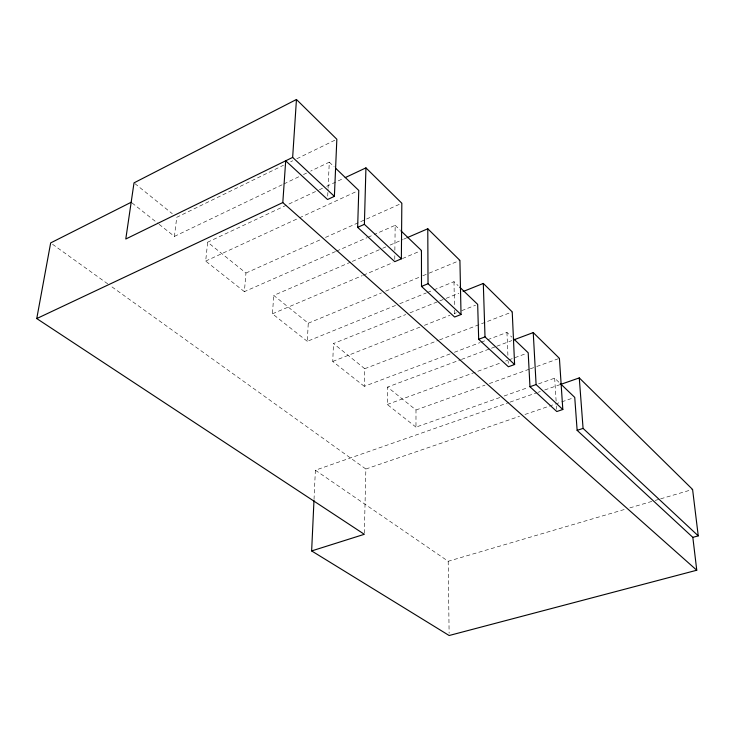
<?xml version="1.0" encoding="UTF-8"?>
<svg xmlns="http://www.w3.org/2000/svg" width="735" height="735" viewBox="0 0 735 735"><rect width="100%" height="100%" fill="white"/><g stroke="black" fill="none" stroke-linecap="round" stroke-linejoin="round"><path stroke-width="0.55" stroke-dasharray="3.67 2.76" d="M499.837 397.516L415.973 427.127L415.992 410.001L387.529 387.079L460.386 359.828M394.768 259.391L394.824 254.843M394.87 250.295L395.164 225.305L374.225 234.52M415.973 427.127L387.281 404.48L387.529 387.079M364.349 533.16L365.865 469.022L110.342 285.731M450.096 353.902L364.303 386.334L364.744 368.722L333.479 343.539L405.738 314.552M364.303 386.334L332.753 361.427L333.479 343.539M314.02 499.433L315.379 470.216L508.969 402.486M327.709 196.126L328.021 189.336M328.076 188.197L329.289 162.169L310.703 171.08M395.531 305.457L307.303 341.325L308.259 323.225L273.742 295.415L351.284 261.871M307.303 341.325L272.446 313.808L273.742 295.415M335.482 251.563L244.378 291.648L245.959 273.043L207.656 242.192L318.338 190.218M244.378 291.648L205.671 261.081L207.656 242.192M159.1 224.313L174.416 236.404L176.758 217.303L283.48 165.265M290.665 161.764L292.714 160.763M296.821 158.76L336.841 139.246M174.416 236.404L282.828 184.439M283.857 183.943L299.347 176.519M303.472 174.544L306.568 173.056M319.376 189.731L322.481 188.279M326.616 186.332L343.171 178.559M205.671 261.081L298.364 218.304M299.402 217.826L357.734 190.907M245.959 273.043L321.287 239.307M325.467 237.433L401.834 203.227M336.529 251.104L366.894 237.745M367.941 237.286L373.178 234.979M352.331 261.412L381.676 248.715M382.724 248.265L385.866 246.905M390.055 245.095L402.633 239.647M403.68 239.197L405.775 238.287M272.446 313.808L362.272 275.634M363.329 275.193L392.922 262.615M402.431 258.573L420.392 250.938M308.259 323.225L381.437 292.916M385.682 291.152L421.734 276.213M422.8 275.781L428.101 273.585M429.157 273.144L459.917 260.401M399.785 303.72L426.355 292.916M427.421 292.484L432.731 290.325M433.797 289.893L453.991 281.68L458.08 285.593M409.992 312.844L438.676 301.332M439.741 300.909L445.052 298.777M446.117 298.355L458.87 293.237M332.753 361.427L420.135 327.029M424.398 325.348L449.967 315.278M454.23 313.606L456.361 312.761M461.69 310.666L475.545 305.218M364.744 368.722L438.483 340.314M439.558 339.901L512.231 311.897M454.386 352.285L480.13 342.556M481.204 342.152L486.561 340.121M487.636 339.717L506.939 332.422L511.845 337.126M461.461 359.433L490.392 348.611M491.458 348.215L495.748 346.608M496.814 346.213L511.817 340.599M387.281 404.48L501.307 362.658M505.616 361.078L507.766 360.288M508.841 359.893L526.049 353.581M415.992 410.001L485.008 385.14M489.317 383.587L529.218 369.218M530.293 368.832L535.686 366.894M536.77 366.499L559.418 358.349M504.137 396L527.785 387.648M538.544 383.854L554.668 378.158L559.482 382.779M510.053 402.109L537.092 392.655M538.176 392.269L540.335 391.516M544.663 390L559.804 384.708M365.865 469.022L519.544 416.322M524.955 414.466L560.676 402.22M561.76 401.852L573.658 397.773M315.379 470.216L448.194 561.274L625.439 509.18M629.84 507.885L654.058 500.765M655.161 500.443L659.561 499.148M660.664 498.826L692.591 489.446M52.525 244.259L109.414 285.061M132.07 202.97L158.2 223.605M134.9 183.594L172.302 213.71M329.289 162.169L334.204 166.882M395.164 225.305L400.097 230.027M554.668 378.158L556.156 401.521M556.441 405.977L556.652 409.312M506.939 332.422L507.913 355.327M508.151 361.05L508.252 363.338M453.991 281.68L454.414 305.622M454.487 310.188L454.57 314.745M448.194 561.274L449.113 633.23"/><path stroke-width="1.1" d="M335.84 168.453L358.772 190.429L357.642 227.345L394.741 261.66L401.365 258.839L401.834 203.227L365.929 167.874L345.239 177.594M401.365 258.839L364.385 224.34L365.929 167.874M313.974 500.553L311.64 550.928L449.149 635.509L696.762 570.231L282.81 202.566L285.694 160.809L327.553 199.516L334.388 196.346L336.841 139.246L296.453 99.491L134.009 182.868L125.786 239.013L292.649 157.4L296.453 99.491M311.64 550.928L364.321 534.299L36.75 318.567L50.66 242.917L131.17 202.263M36.75 318.567L282.81 202.566M357.642 227.345L364.385 224.34M406.822 237.837L427.779 228.769L459.917 260.401L461.029 314.516L454.607 317.033L421.504 286.411L421.449 250.497L400.915 230.818M421.504 286.411L428.036 283.738L461.029 314.516M463.123 291.529L483.308 283.434L512.231 311.897L514.61 364.514L508.399 366.774L478.678 339.294L477.676 304.373L459.706 287.155M478.678 339.294L485.008 336.887L514.61 364.514M513.958 339.8L533.242 332.587L559.418 358.349L562.817 409.496L556.799 411.536L529.963 386.729L528.199 352.791L513.48 338.688M529.963 386.729L536.1 384.561L562.817 409.496M560.888 384.331L579.272 377.9L692.591 489.446L698.25 535.861L692.829 537.358L577.131 430.352L574.742 397.396L560.29 383.541M577.131 430.352L583.075 428.395L698.25 535.861M292.649 157.4L334.388 196.346M692.829 537.358L696.762 570.231M579.272 377.9L583.075 428.395M533.242 332.587L536.1 384.561M483.308 283.434L485.008 336.887M427.779 228.769L428.036 283.738"/></g></svg>
